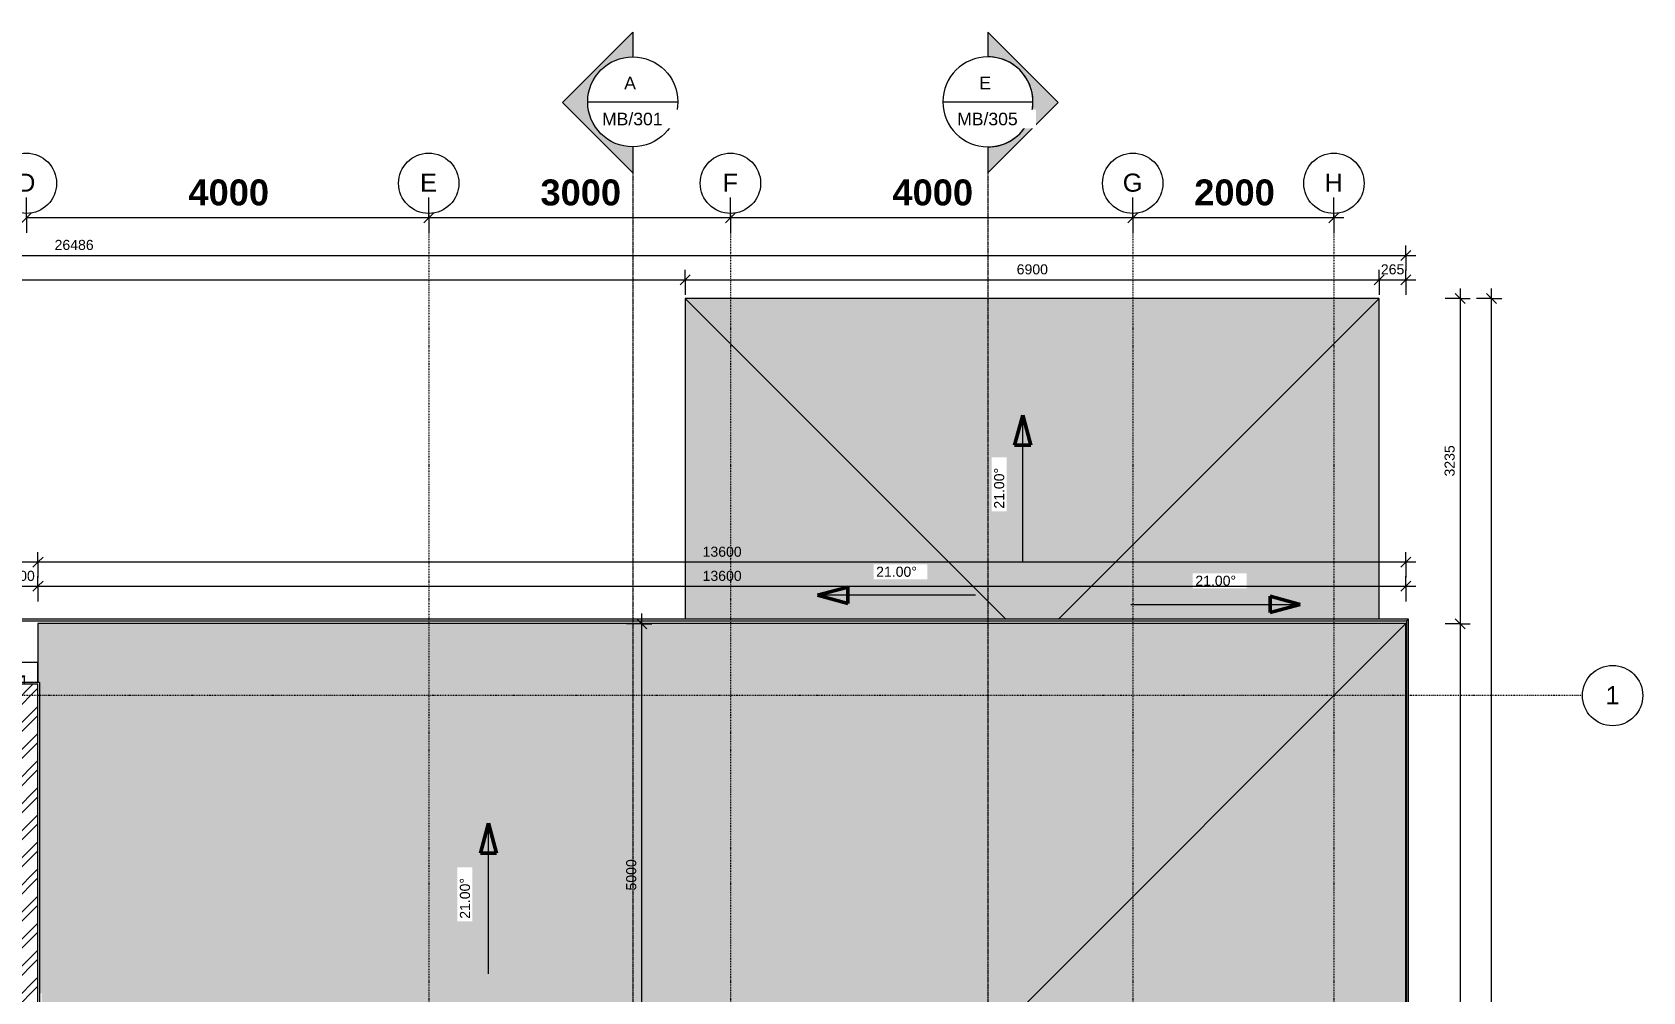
# Model space of a CAD drawing. Header units: millimetres. Extents: x -20313 to 11793, y -15775 to 12805.
# Drawn here: x -4313 to 11700, y 3263 to 12805 of the extents above; entities that cross this region are included whole.
import ezdxf

# ---------------------------------------------------------------- set-up
doc = ezdxf.new("R2010")
doc.units = ezdxf.units.MM
doc.linetypes.add('Dash dot', pattern=[15.875, 6.35, -4.7625, 0, -4.7625])
doc.linetypes.add('TD_Level Line', pattern=[8, 4, -2, 0, -2])
for name, color, linetype, lineweight in [('A-ANNO-DIMS', 211, 'Continuous', 9), ('A-ANNO-DIMS-100', 211, 'Continuous', 9), ('A-DETL-MBND', 5, 'Continuous', 5), ('A-GENM', 13, 'Continuous', 5), ('A-ROOF', 132, 'Continuous', 5), ('A-ROOF-PATT', 132, 'Continuous', 5), ('A-WALL', 113, 'Continuous', 5), ('A-WALL-PATT', 111, 'Continuous', 18), ('G-ANNO-DIMS', 111, 'Continuous', 9), ('G-ANNO-SYMB', 111, 'Continuous', 9), ('I-WALL', 2, 'Continuous', 5), ('Q-CASE', 31, 'Continuous', 5), ('S-GRID', 1, 'Continuous', 9), ('S-GRID-IDEN', 1, 'Continuous', 9)]:
    doc.layers.add(name, color=color, linetype=linetype, lineweight=lineweight)
doc.styles.add('Arial', font='arial.ttf', dxfattribs={"height": 125})
doc.styles.add('Arial_1', font='arial.ttf', dxfattribs={"height": 180})
doc.styles.add('Arial_2', font='arial.ttf', dxfattribs={"height": 100})
doc.styles.add('Arial_B', font='arialbd.ttf', dxfattribs={"height": 257.936508})
doc.dimstyles.new('Arial_1_0', dxfattribs={"dimscale": 304.8, "dimtxt": 102.02594, "dimasz": 0.328084, "dimexe": 0.328084, "dimexo": 0.0625, "dimgap": 0.082021, "dimtad": 1, "dimdec": 0, "dimzin": 0, "dimdsep": 46, "dimtxsty": 'Arial_2', "dimblk1": 'OBLIQUE', "dimblk2": 'OBLIQUE', "dimsah": 1, "dimcen": 0.09, "dimdle": 0.328084, "dimazin": 0, "dimtfac": 1, "dimtdec": 4, "dimtix": 1, "dimtmove": 0, "dimatfit": 3, "dimfxl": 0.492126, "dimfxlon": 1, "dimtvp": 1, "dimtolj": 1, "dimtzin": 0, "dimarcsym": 2})
doc.dimstyles.new('Arial_2_5', dxfattribs={"dimscale": 304.8, "dimtxt": 255.06485, "dimasz": 0.328084, "dimexe": 0.656168, "dimexo": 0.0625, "dimgap": 0.164042, "dimtad": 1, "dimdec": 0, "dimzin": 0, "dimdsep": 46, "dimtxsty": 'Arial_B', "dimblk1": 'OBLIQUE', "dimblk2": 'OBLIQUE', "dimsah": 1, "dimcen": 0.09, "dimdle": 0.328084, "dimazin": 0, "dimtfac": 1, "dimtdec": 4, "dimtix": 1, "dimtmove": 0, "dimatfit": 3, "dimfxl": 0.492126, "dimfxlon": 1, "dimtvp": 1, "dimtolj": 1, "dimtzin": 0, "dimarcsym": 2})

# ---------------------------------------------------------------- blocks, each defined once
blk = doc.blocks.new('PARAPET4 - PARAPET-973503-02_Pent floor')
at = {"layer": 'Q-CASE'}
for p, q in [((6513, 13414), (7254, -9117)), ((7273, -9136), (6532, 13433)), ((6216, 4463), (6215, 4465)), ((7254, -9117), (-9164, -9657)), ((-9183, -9677), (7273, -9136))]:
    blk.add_line(p, q, dxfattribs=at)
blk.add_open_spline([(7254, -9117), (7256, -9119), (7259, -9121), (7262, -9125), (7264, -9127), (7266, -9128), (7267, -9130), (7269, -9131), (7271, -9133), (7273, -9135), (7274, -9136), (7274, -9136), (7273, -9135)], degree=3, knots=[-1, -1, -1, -1, -0.9166667, -0.875, -0.8333333, -0.7916667, -0.7708333, -0.75, -0.6666667, -0.6111111, -0.5555556, -0.4444444, -0.4444444, -0.4444444, -0.4444444], dxfattribs=at)
blk = doc.blocks.new('hood 22 - hood 1-1212818-02_Pent floor')
at = {"layer": 'A-GENM'}
for p, q in [((6326, 6530), (6127, 6524)), ((6385, 4736), (6326, 6530)), ((6195, 6393), (6198, 6393)), ((6195, 6393), (6198, 6393)), ((6195, 6379), (6196, 6364)), ((6197, 6319), (6197, 6304)), ((6198, 6393), (6248, 4864)), ((6198, 6393), (6248, 4864)), ((6199, 6258), (6199, 6243)), ((6162, 5026), (6123, 6226)), ((6240, 5014), (6240, 4999)), ((6242, 4953), (6242, 4938)), ((6244, 4893), (6244, 4878)), ((6248, 4864), (6245, 4864)), ((6248, 4864), (6245, 4864)), ((6186, 4729), (6385, 4736))]:
    blk.add_line(p, q, dxfattribs=at)
at = {"layer": 'A-GENM', "lineweight": 9}
for p, q in [((6195, 6394), (6118, 6391)), ((6118, 6391), (6123, 6226)), ((6187, 6364), (6186, 6379)), ((6186, 6379), (6195, 6379)), ((6196, 6364), (6187, 6364)), ((6188, 6318), (6197, 6319)), ((6189, 6303), (6188, 6318)), ((6197, 6304), (6189, 6303)), ((6191, 6243), (6190, 6258)), ((6190, 6258), (6199, 6258)), ((6195, 6379), (6195, 6394)), ((6197, 6319), (6196, 6364)), ((6199, 6258), (6197, 6304)), ((6123, 6226), (6200, 6228)), ((6199, 6243), (6191, 6243)), ((6200, 6228), (6199, 6243)), ((6239, 5029), (6162, 5026)), ((6162, 5026), (6168, 4860)), ((6231, 5013), (6240, 5014)), ((6232, 4998), (6231, 5013)), ((6240, 4999), (6232, 4998)), ((6240, 5014), (6239, 5029)), ((6242, 4953), (6240, 4999)), ((6168, 4860), (6245, 4863)), ((6234, 4938), (6233, 4953)), ((6233, 4953), (6242, 4953)), ((6242, 4938), (6234, 4938)), ((6236, 4878), (6235, 4893)), ((6235, 4893), (6244, 4893)), ((6244, 4878), (6236, 4878)), ((6244, 4893), (6242, 4938)), ((6245, 4863), (6244, 4878))]:
    blk.add_line(p, q, dxfattribs=at)
blk = doc.blocks.new('Section - _-1243848-02_Pent floor')
at = {"layer": 'G-ANNO-SYMB'}
h = blk.add_hatch(color=256, dxfattribs=at)
edge = h.paths.add_edge_path()
edge.add_line((-12.93, 0), (-5.93, 7))
edge.add_line((-5.93, 7), (1.07, 0))
edge.add_line((1.07, 0), (-1.52, 0))
edge.add_arc((-6, 0), 4.48, 0, 180)
edge.add_line((-10.48, 0), (-12.93, 0))
for p, q in [((-5.93, 7), (-12.93, 0)), ((1.07, 0), (-5.93, 7)), ((-12.93, 0), (-10.48, 0)), ((-1.52, 0), (1.07, 0))]:
    blk.add_line(p, q, dxfattribs=at)
for start, end in [(360, 180), (0, 180), (180, 360)]:
    blk.add_arc((-6, 0), 4.48, start, end, dxfattribs=at)
blk = doc.blocks.new('Grid - _-182767-02_Pent floor')
at = {"layer": 'S-GRID-IDEN'}
blk.add_circle((0, 0), 3, dxfattribs=at)
blk = doc.blocks.new('DIMBLOCK5-02_Pent floor')
at = {"layer": 'A-ANNO-DIMS-100', "transparency": 16777216}
for p, q in [((6629, 10960), (6629, 11160)), ((8629, 10960), (8629, 11160)), ((6629, 10960), (6579, 10910)), ((6629, 10960), (6679, 11010)), ((8729, 10960), (6629, 10960)), ((6629, 10960), (6629, 10810)), ((8629, 10960), (8579, 10910)), ((8629, 10960), (8679, 11010)), ((8629, 10960), (8629, 10810))]:
    blk.add_line(p, q, dxfattribs=at)
at = {"layer": 'A-ANNO-DIMS-100', "color": 0, "transparency": 16777216, "insert": (7240, 11341), "char_height": 257.9, "width": 932.81, "attachment_point": 1, "line_spacing_factor": 0.941778, "style": 'Arial_B'}
blk.add_mtext('2000', dxfattribs=at)
blk = doc.blocks.new('_Oblique')
at = {"color": 0, "linetype": 'ByBlock', "lineweight": -2}
blk.add_line((-0.5, -0.5), (0.5, 0.5), dxfattribs=at)
blk = doc.blocks.new('DIMBLOCK6-02_Pent floor')
at = {"layer": 'A-ANNO-DIMS-100', "transparency": 16777216}
for p, q in [((2629, 10960), (2629, 11160)), ((6629, 10960), (6629, 11160)), ((2629, 10960), (2579, 10910)), ((2629, 10960), (2679, 11010)), ((6629, 10960), (2629, 10960)), ((2629, 10960), (2629, 10810)), ((6629, 10960), (6579, 10910)), ((6629, 10960), (6679, 11010)), ((6629, 10960), (6629, 10810))]:
    blk.add_line(p, q, dxfattribs=at)
at = {"layer": 'A-ANNO-DIMS-100', "color": 0, "transparency": 16777216, "insert": (4240, 11341), "char_height": 257.9, "width": 932.81, "attachment_point": 1, "line_spacing_factor": 0.941778, "style": 'Arial_B'}
blk.add_mtext('4000', dxfattribs=at)
blk = doc.blocks.new('DIMBLOCK7-02_Pent floor')
at = {"layer": 'A-ANNO-DIMS-100', "transparency": 16777216}
for p, q in [((-371, 10960), (-371, 11160)), ((2629, 10960), (2629, 11160)), ((-371, 10960), (-421, 10910)), ((-371, 10960), (-321, 11010)), ((2629, 10960), (-371, 10960)), ((-371, 10960), (-371, 10810)), ((2629, 10960), (2579, 10910)), ((2629, 10960), (2679, 11010)), ((2629, 10960), (2629, 10810))]:
    blk.add_line(p, q, dxfattribs=at)
at = {"layer": 'A-ANNO-DIMS-100', "color": 0, "transparency": 16777216, "insert": (740, 11341), "char_height": 257.9, "width": 932.81, "attachment_point": 1, "line_spacing_factor": 0.941778, "style": 'Arial_B'}
blk.add_mtext('3000', dxfattribs=at)
blk = doc.blocks.new('DIMBLOCK8-02_Pent floor')
at = {"layer": 'A-ANNO-DIMS-100', "transparency": 16777216}
for p, q in [((-4371, 10960), (-4371, 11160)), ((-371, 10960), (-371, 11160)), ((-4371, 10960), (-4421, 10910)), ((-4371, 10960), (-4321, 11010)), ((-371, 10960), (-4371, 10960)), ((-4371, 10960), (-4371, 10810)), ((-371, 10960), (-421, 10910)), ((-371, 10960), (-321, 11010)), ((-371, 10960), (-371, 10810))]:
    blk.add_line(p, q, dxfattribs=at)
at = {"layer": 'A-ANNO-DIMS-100', "color": 0, "transparency": 16777216, "insert": (-2760, 11341), "char_height": 257.9, "width": 932.81, "attachment_point": 1, "line_spacing_factor": 0.941778, "style": 'Arial_B'}
blk.add_mtext('4000', dxfattribs=at)
blk = doc.blocks.new('DIMBLOCK78-02_Pent floor')
at = {"layer": 'A-ANNO-DIMS-100', "transparency": 16777216}
for p, q in [((1747, 6923), (1597, 6923)), ((1747, 6923), (1697, 6973)), ((1747, 1923), (1747, 7023)), ((1747, 6923), (1797, 6873)), ((1747, 6923), (1847, 6923)), ((1747, 1923), (1597, 1923)), ((1747, 1923), (1697, 1973)), ((1747, 1923), (1797, 1873)), ((1747, 1923), (1847, 1923))]:
    blk.add_line(p, q, dxfattribs=at)
at = {"layer": 'A-ANNO-DIMS-100', "color": 0, "transparency": 16777216, "insert": (1592, 4270), "char_height": 100, "width": 369.18, "attachment_point": 1, "rotation": 90, "line_spacing_factor": 0.941778, "style": 'Arial_2'}
blk.add_mtext('5000', dxfattribs=at)
blk = doc.blocks.new('DIMBLOCK105-02_Pent floor')
at = {"layer": 'A-ANNO-DIMS-100', "transparency": 16777216}
for p, q in [((-17242, 10585), (9444, 10585)), ((-17142, 10585), (-17192, 10535)), ((-17142, 10585), (-17142, 10685)), ((-17142, 10585), (-17092, 10635)), ((-17142, 10585), (-17142, 10435)), ((9344, 10585), (9294, 10535)), ((9344, 10585), (9344, 10685)), ((9344, 10585), (9394, 10635)), ((9344, 10585), (9344, 10435))]:
    blk.add_line(p, q, dxfattribs=at)
at = {"layer": 'A-ANNO-DIMS-100', "color": 0, "transparency": 16777216, "insert": (-4091, 10740), "char_height": 100, "width": 461.47, "attachment_point": 1, "line_spacing_factor": 0.941778, "style": 'Arial_2'}
blk.add_mtext('26486', dxfattribs=at)
blk = doc.blocks.new('DIMBLOCK128-02_Pent floor')
at = {"layer": 'A-ANNO-DIMS-100', "transparency": 16777216}
for p, q in [((-4556, 7295), (-4556, 7395)), ((-4256, 7295), (-4256, 7395)), ((-4556, 7295), (-4606, 7245)), ((-4556, 7295), (-4506, 7345)), ((-4556, 7295), (-4256, 7295)), ((-4556, 7295), (-4556, 7145)), ((-4256, 7295), (-4306, 7245)), ((-4256, 7295), (-4206, 7345)), ((-4256, 7295), (-4256, 7145))]:
    blk.add_line(p, q, dxfattribs=at)
at = {"layer": 'A-ANNO-DIMS-100', "color": 0, "transparency": 16777216, "insert": (-4521, 7449), "char_height": 100, "width": 276.88, "attachment_point": 1, "line_spacing_factor": 0.941778, "style": 'Arial_2'}
blk.add_mtext('300', dxfattribs=at)
blk = doc.blocks.new('DIMBLOCK129-02_Pent floor')
at = {"layer": 'A-ANNO-DIMS-100', "transparency": 16777216}
for p, q in [((-4256, 7295), (-4256, 7395)), ((9344, 7295), (9344, 7395)), ((-4256, 7295), (-4306, 7245)), ((-4256, 7295), (-4206, 7345)), ((-4256, 7295), (9444, 7295)), ((-4256, 7295), (-4256, 7145)), ((9344, 7295), (9294, 7245)), ((9344, 7295), (9394, 7345)), ((9344, 7295), (9344, 7145))]:
    blk.add_line(p, q, dxfattribs=at)
at = {"layer": 'A-ANNO-DIMS-100', "color": 0, "transparency": 16777216, "insert": (2352, 7449), "char_height": 100, "width": 461.47, "attachment_point": 1, "line_spacing_factor": 0.941778, "style": 'Arial_2'}
blk.add_mtext('13600', dxfattribs=at)
blk = doc.blocks.new('DIMBLOCK130-02_Pent floor')
at = {"layer": 'A-ANNO-DIMS-100', "transparency": 16777216}
for p, q in [((-4256, 7534), (-4306, 7484)), ((-4256, 7534), (-4256, 7634)), ((-4256, 7534), (-4206, 7584)), ((9444, 7534), (-4256, 7534)), ((-4256, 7534), (-4256, 7384)), ((9344, 7534), (9294, 7484)), ((9344, 7534), (9344, 7634)), ((9344, 7534), (9394, 7584)), ((9344, 7534), (9344, 7384))]:
    blk.add_line(p, q, dxfattribs=at)
at = {"layer": 'A-ANNO-DIMS-100', "color": 0, "transparency": 16777216, "insert": (2352, 7689), "char_height": 100, "width": 461.47, "attachment_point": 1, "line_spacing_factor": 0.941778, "style": 'Arial_2'}
blk.add_mtext('13600', dxfattribs=at)
blk = doc.blocks.new('DIMBLOCK131-02_Pent floor')
at = {"layer": 'A-ANNO-DIMS-100', "transparency": 16777216}
for p, q in [((-12586, 7534), (-12636, 7484)), ((-12586, 7534), (-12586, 7634)), ((-12586, 7534), (-12536, 7584)), ((-4256, 7534), (-12586, 7534)), ((-12586, 7534), (-12586, 7384)), ((-4256, 7534), (-4306, 7484)), ((-4256, 7534), (-4256, 7634)), ((-4256, 7534), (-4206, 7584)), ((-4256, 7534), (-4256, 7384))]:
    blk.add_line(p, q, dxfattribs=at)
at = {"layer": 'A-ANNO-DIMS-100', "color": 0, "transparency": 16777216, "insert": (-8575, 7689), "char_height": 100, "width": 369.18, "attachment_point": 1, "line_spacing_factor": 0.941778, "style": 'Arial_2'}
blk.add_mtext('8330', dxfattribs=at)
blk = doc.blocks.new('DIMBLOCK133-02_Pent floor')
at = {"layer": 'A-ANNO-DIMS-100', "transparency": 16777216}
for p, q in [((-17142, 10342), (-17142, 10442)), ((2179, 10342), (2179, 10442)), ((-17242, 10342), (2179, 10342)), ((-17142, 10342), (-17192, 10292)), ((-17142, 10342), (-17092, 10392)), ((-17142, 10342), (-17142, 10192)), ((2179, 10342), (2129, 10292)), ((2179, 10342), (2229, 10392)), ((2179, 10342), (2179, 10192))]:
    blk.add_line(p, q, dxfattribs=at)
at = {"layer": 'A-ANNO-DIMS-100', "color": 0, "transparency": 16777216, "insert": (-7674, 10497), "char_height": 100, "width": 461.47, "attachment_point": 1, "line_spacing_factor": 0.941778, "style": 'Arial_2'}
blk.add_mtext('19321', dxfattribs=at)
blk = doc.blocks.new('DIMBLOCK134-02_Pent floor')
at = {"layer": 'A-ANNO-DIMS-100', "transparency": 16777216}
for p, q in [((2179, 10342), (2179, 10442)), ((9079, 10342), (9079, 10442)), ((2179, 10342), (2129, 10292)), ((2179, 10342), (2229, 10392)), ((2179, 10342), (9079, 10342)), ((2179, 10342), (2179, 10192)), ((9079, 10342), (9029, 10292)), ((9079, 10342), (9129, 10392)), ((9079, 10342), (9079, 10192))]:
    blk.add_line(p, q, dxfattribs=at)
at = {"layer": 'A-ANNO-DIMS-100', "color": 0, "transparency": 16777216, "insert": (5475, 10497), "char_height": 100, "width": 369.18, "attachment_point": 1, "line_spacing_factor": 0.941778, "style": 'Arial_2'}
blk.add_mtext('6900', dxfattribs=at)
blk = doc.blocks.new('DIMBLOCK135-02_Pent floor')
at = {"layer": 'A-ANNO-DIMS-100', "transparency": 16777216}
for p, q in [((9079, 10342), (9079, 10442)), ((9344, 10342), (9344, 10442)), ((9079, 10342), (9029, 10292)), ((9079, 10342), (9129, 10392)), ((9079, 10342), (9444, 10342)), ((9079, 10342), (9079, 10192)), ((9344, 10342), (9294, 10292)), ((9344, 10342), (9394, 10392)), ((9344, 10342), (9344, 10192))]:
    blk.add_line(p, q, dxfattribs=at)
at = {"layer": 'A-ANNO-DIMS-100', "color": 0, "transparency": 16777216, "insert": (9096, 10497), "char_height": 100, "width": 276.88, "attachment_point": 1, "line_spacing_factor": 0.941778, "style": 'Arial_2'}
blk.add_mtext('265', dxfattribs=at)
blk = doc.blocks.new('DIMBLOCK153-02_Pent floor')
at = {"layer": 'A-ANNO-DIMS-100', "transparency": 16777216}
for p, q in [((9884, 10258), (9884, 6923)), ((9884, 10158), (9734, 10158)), ((9884, 10158), (9834, 10208)), ((9884, 10158), (9934, 10108)), ((9884, 10158), (9984, 10158)), ((9884, 6923), (9734, 6923)), ((9884, 6923), (9834, 6973)), ((9884, 6923), (9934, 6873)), ((9884, 6923), (9984, 6923))]:
    blk.add_line(p, q, dxfattribs=at)
at = {"layer": 'A-ANNO-DIMS-100', "color": 0, "transparency": 16777216, "insert": (9729, 8387), "char_height": 100, "width": 369.18, "attachment_point": 1, "rotation": 90, "line_spacing_factor": 0.941778, "style": 'Arial_2'}
blk.add_mtext('3235', dxfattribs=at)
blk = doc.blocks.new('DIMBLOCK154-02_Pent floor')
at = {"layer": 'A-ANNO-DIMS-100', "transparency": 16777216}
for p, q in [((9884, 6923), (9734, 6923)), ((9884, 6923), (9834, 6973)), ((9884, 6923), (9884, -9507)), ((9884, 6923), (9934, 6873)), ((9884, 6923), (9984, 6923)), ((9884, -9507), (9734, -9507)), ((9884, -9507), (9834, -9457)), ((9884, -9507), (9934, -9557)), ((9884, -9507), (9984, -9507))]:
    blk.add_line(p, q, dxfattribs=at)
at = {"layer": 'A-ANNO-DIMS-100', "color": 0, "transparency": 16777216, "insert": (9729, -1484), "char_height": 100, "width": 461.47, "attachment_point": 1, "rotation": 90, "line_spacing_factor": 0.941778, "style": 'Arial_2'}
blk.add_mtext('16430', dxfattribs=at)
blk = doc.blocks.new('DIMBLOCK156-02_Pent floor')
at = {"layer": 'A-ANNO-DIMS-100', "transparency": 16777216}
for p, q in [((10197, -13607), (10197, 10258)), ((10197, 10158), (10047, 10158)), ((10197, 10158), (10147, 10208)), ((10197, 10158), (10247, 10108)), ((10197, 10158), (10297, 10158)), ((10197, -13507), (10047, -13507)), ((10197, -13507), (10147, -13457)), ((10197, -13507), (10247, -13557)), ((10197, -13507), (10297, -13507))]:
    blk.add_line(p, q, dxfattribs=at)
at = {"layer": 'A-ANNO-DIMS-100', "color": 0, "transparency": 16777216, "insert": (10042, -1866), "char_height": 100, "width": 461.47, "attachment_point": 1, "rotation": 90, "line_spacing_factor": 0.941778, "style": 'Arial_2'}
blk.add_mtext('23665', dxfattribs=at)

msp = doc.modelspace()

# ---------------------------------------------------------------- hatches: boundary and pattern name
at = {"layer": 'A-DETL-MBND'}
h = msp.add_hatch(dxfattribs=at)
h.set_pattern_fill('FP_12', color=256, style=0, pattern_type=2)
h.set_pattern_definition([(185.321, (604.74, -116.84), (1422.777465, 126.991261), [109.552, -2629.24]), (90, (495.66, -127), (-118.565, 127), [10.16, -116.84]), (270, (486.18, 0), (118.565, -127), [35.56, -91.44]), (0, (486.18, -35.56), (118.565, 127), [11.856, -106.708]), (180, (498.03, -116.84), (-118.565, -127), [11.856, -106.708]), (270, (486.18, -116.84), (118.565, -127), [10.16, -116.84]), (270, (495.66, 0), (118.565, -127), [25.4, -101.6]), (354.679, (495.66, -25.4), (1422.777465, -126.991261), [109.552, -2629.24]), (320.782, (501.589, -25.4), (-2015.6072356, 1650.990985), [32.138, -3181.648]), (287.286, (526.487, -45.72), (118.566, -253.99939), [31.922, -367.1]), (252.714, (535.973, -76.2), (118.566, 253.99939), [31.922, -367.1]), (219.218, (526.487, -106.68), (-2015.6072356, -1650.990985), [32.138, -3181.648]), (288.981, (518.188, -52.07), (-474.2663295, 1396.997354), [25.517, -2526.225]), (251.019, (526.487, -76.2), (-474.2663295, -1396.997354), [25.517, -2526.225]), (219.321, (518.188, -100.33), (-1541.347746, -1269.9923843), [26.055, -2579.41]), (320.679, (498.032, -35.56), (-1541.347746, 1269.9923843), [26.055, -2579.41])])
h.paths.add_polyline_path([(4042.7, 6969.1), (5368.4, 6969.1), (2179, 10158.5), (2179, 6969.1), (3618.5, 6969.1)])
h = msp.add_hatch(dxfattribs=at)
h.set_pattern_fill('FP_13', color=256, style=0, pattern_type=2)
h.set_pattern_definition([(95.321, (-116.84, 979.734), (126.991261, -1422.7774649), [109.552, -2629.24]), (0, (-127, 1088.81), (127, 118.565), [10.16, -116.84]), (180, (0, 1098.3), (-127, -118.565), [35.56, -91.44]), (270, (-35.56, 1098.3), (127, -118.565), [11.856, -106.708]), (90, (-116.84, 1086.44), (-127, 118.565), [11.856, -106.708]), (180, (-116.84, 1098.3), (-127, -118.565), [10.16, -116.84]), (180, (0, 1088.81), (-127, -118.565), [25.4, -101.6]), (264.679, (-25.4, 1088.814), (-126.991261, -1422.777465), [109.552, -2629.24]), (230.782, (-25.4, 1082.886), (1650.990985, 2015.6072356), [32.138, -3181.648]), (197.286, (-45.72, 1057.987), (-253.99939, -118.566), [31.922, -367.1]), (162.714, (-76.2, 1048.502), (253.99939, -118.566), [31.922, -367.1]), (129.218, (-106.68, 1057.987), (-1650.990985, 2015.6072356), [32.138, -3181.648]), (198.981, (-52.07, 1066.287), (1396.9973541, 474.2663295), [25.517, -2526.225]), (161.019, (-76.2, 1057.987), (-1396.9973541, 474.2663295), [25.517, -2526.225]), (129.321, (-100.33, 1066.287), (-1269.9923843, 1541.3477461), [26.055, -2579.41]), (230.679, (-35.56, 1086.443), (1269.9923843, 1541.3477461), [26.055, -2579.41])])
h.paths.add_polyline_path([(5368.4, 6969.1), (5889.7, 6969.1), (9079, 10158.5), (2179, 10158.5), (5315.4, 7022.1)])
h = msp.add_hatch(dxfattribs=at)
h.set_pattern_fill('FP_14', color=256, style=0, pattern_type=2)
h.set_pattern_definition([(5.321, (841.104, 116.84), (-1422.7774649, -126.991261), [109.552, -2629.24]), (270, (950.18, 127), (118.565, -127), [10.16, -116.84]), (90, (959.67, 0), (-118.565, 127), [35.56, -91.44]), (180, (959.67, 35.56), (-118.565, -127), [11.856, -106.708]), (0, (947.81, 116.84), (118.565, 127), [11.856, -106.708]), (90, (959.67, 116.84), (-118.565, 127), [10.16, -116.84]), (90, (950.18, 0), (-118.565, 127), [25.4, -101.6]), (174.679, (950.184, 25.4), (-1422.7774649, 126.991261), [109.552, -2629.24]), (140.782, (944.255, 25.4), (2015.6072356, -1650.990985), [32.138, -3181.648]), (107.286, (919.357, 45.72), (-118.566, 253.99939), [31.922, -367.1]), (72.714, (909.87, 76.2), (-118.566, -253.99939), [31.922, -367.1]), (39.218, (919.357, 106.68), (2015.6072356, 1650.990985), [32.138, -3181.648]), (108.981, (927.656, 52.07), (474.2663295, -1396.9973541), [25.517, -2526.225]), (71.019, (919.357, 76.2), (474.2663295, 1396.9973541), [25.517, -2526.225]), (39.321, (927.656, 100.33), (1541.3477461, 1269.9923843), [26.055, -2579.41]), (140.679, (947.812, 35.56), (1541.3477461, -1269.9923843), [26.055, -2579.41])])
h.paths.add_polyline_path([(9079, 6969.1), (9079, 10158.5), (5889.7, 6969.1), (8709, 6969.1)])
at = {"layer": 'A-ROOF-PATT'}
h = msp.add_hatch(dxfattribs=at)
h.set_pattern_fill('FP_4', color=256, style=0, pattern_type=2)
h.set_pattern_definition([(95.321, (-116.84, 900.638), (126.991261, -1422.777465), [109.552, -2629.24]), (0, (-127, 1009.72), (127, 118.565), [10.16, -116.84]), (180, (0, 1019.2), (-127, -118.565), [35.56, -91.44]), (270, (-35.56, 1019.2), (127, -118.565), [11.856, -106.708]), (90, (-116.84, 1007.35), (-127, 118.565), [11.856, -106.708]), (180, (-116.84, 1019.2), (-127, -118.565), [10.16, -116.84]), (180, (0, 1009.72), (-127, -118.565), [25.4, -101.6]), (264.679, (-25.4, 1009.718), (-126.991261, -1422.777465), [109.552, -2629.24]), (230.782, (-25.4, 1003.79), (1650.990985, 2015.6072356), [32.138, -3181.648]), (197.286, (-45.72, 978.89), (-253.99939, -118.566), [31.922, -367.1]), (162.714, (-76.2, 969.406), (253.99939, -118.566), [31.922, -367.1]), (129.218, (-106.68, 978.891), (-1650.990985, 2015.6072356), [32.138, -3181.648]), (198.981, (-52.07, 987.19), (1396.997354, 474.2663295), [25.517, -2526.225]), (161.019, (-76.2, 978.891), (-1396.997354, 474.2663295), [25.517, -2526.225]), (129.321, (-100.33, 987.19), (-1269.9923843, 1541.347746), [26.055, -2579.41]), (230.679, (-35.56, 1007.346), (1269.9923843, 1541.347746), [26.055, -2579.41])])
h.paths.add_polyline_path([(2781.7, 361.1), (9344, 6923.5), (-4256, 6923.5), (-4256, 6338.5), (-4241, 6338.5), (-4241, 3246.9), (-4218.3, 3246.9), (-4218.3, 1950), (2781.7, 1950), (2781.7, 1171.2)])
h = msp.add_hatch(dxfattribs=at)
h.set_pattern_fill('FP_5', color=256, style=0, pattern_type=2)
h.set_pattern_definition([(5.321, (1211.504, 116.84), (-1422.777465, -126.991261), [109.552, -2629.24]), (270, (1320.58, 127), (118.565, -127), [10.16, -116.84]), (90, (1330.07, 0), (-118.565, 127), [35.56, -91.44]), (180, (1330.07, 35.56), (-118.565, -127), [11.856, -106.708]), (0, (1318.21, 116.84), (118.565, 127), [11.856, -106.708]), (90, (1330.07, 116.84), (-118.565, 127), [10.16, -116.84]), (90, (1320.58, 0), (-118.565, 127), [25.4, -101.6]), (174.679, (1320.584, 25.4), (-1422.777465, 126.991261), [109.552, -2629.24]), (140.782, (1314.656, 25.4), (2015.6072356, -1650.990985), [32.138, -3181.648]), (107.286, (1289.757, 45.72), (-118.566, 253.99939), [31.922, -367.1]), (72.714, (1280.272, 76.2), (-118.566, -253.99939), [31.922, -367.1]), (39.218, (1289.757, 106.68), (2015.6072356, 1650.990985), [32.138, -3181.648]), (108.981, (1298.057, 52.07), (474.2663295, -1396.9973541), [25.517, -2526.225]), (71.019, (1289.757, 76.2), (474.2663295, 1396.9973541), [25.517, -2526.225]), (39.321, (1298.057, 100.33), (1541.347746, 1269.9923843), [26.055, -2579.41]), (140.679, (1318.213, 35.56), (1541.347746, -1269.9923843), [26.055, -2579.41])])
h.paths.add_polyline_path([(9344, -9506.5), (9344, 6923.5), (2781.7, 361.1), (2781.7, -2944.2), (9218.6, -9381.1)])
at = {"layer": 'A-WALL-PATT', "lineweight": 5}
h = msp.add_hatch(dxfattribs=at)
h.set_pattern_fill('FP_1', color=256, style=0, pattern_type=2)
h.set_pattern_definition([(45, (-8404.18, -5860.1), (-134.7038, 134.7038), []), (45, (-8314.37, -5860.1), (-134.7038, 134.7038), [])])
h.paths.add_polyline_path([(-4256, -911.5), (-4256, 6323.5), (-4486, 6323.5), (-4486, -911.5), (-4371, -911.5)])
at = {"layer": 'G-ANNO-DIMS', "lineweight": 50}
for points in [[(5535.1, 8998.3), (5454.7, 8698.3), (5615.5, 8698.3)], [(3495.4, 7205.4), (3795.4, 7125), (3795.4, 7285.7)], [(8295, 7115.7), (7995, 7196.1), (7995, 7035.3)], [(223.4, 4940.9), (143, 4640.9), (303.8, 4640.9)]]:
    msp.add_hatch(color=256, dxfattribs=at).paths.add_polyline_path(points)

# ---------------------------------------------------------------- linework, layer by layer
at = {"layer": 'A-DETL-MBND'}
for p, q in [((2179, 10158.5), (2179, 6969.1)), ((9079, 10158.5), (2179, 10158.5)), ((5368.4, 6969.1), (2179, 10158.5)), ((5889.7, 6969.1), (9079, 10158.5)), ((9079, 6969.1), (9079, 10158.5))]:
    msp.add_line(p, q, dxfattribs=at)
at = {"layer": 'A-ROOF'}
for p, q in [((9344, 6923.5), (-4256, 6923.5)), ((-4256, 6923.5), (-4256, 6338.5)), ((2781.7, 361.1), (9344, 6923.5)), ((9344, -9506.5), (9344, 6923.5))]:
    msp.add_line(p, q, dxfattribs=at)
at = {"layer": 'A-WALL', "lineweight": 18}
for p in [(-4541, 6323.5), (-4256, 1923.5)]:
    msp.add_line(p, (-4256, 6323.5), dxfattribs=at)
at = {"layer": 'G-ANNO-DIMS', "lineweight": 50}
for p, q in [((5535.1, 8998.3), (5454.7, 8698.3)), ((5615.5, 8698.3), (5535.1, 8998.3)), ((5454.7, 8698.3), (5615.5, 8698.3)), ((3795.4, 7285.7), (3495.4, 7205.4)), ((3795.4, 7125), (3795.4, 7285.7)), ((3495.4, 7205.4), (3795.4, 7125)), ((8295, 7115.7), (7995, 7196.1)), ((7995, 7196.1), (7995, 7035.3)), ((7995, 7035.3), (8295, 7115.7)), ((223.4, 4940.9), (143, 4640.9)), ((303.8, 4640.9), (223.4, 4940.9)), ((143, 4640.9), (303.8, 4640.9))]:
    msp.add_line(p, q, dxfattribs=at)
at = {"layer": 'G-ANNO-DIMS'}
for p, q in [((5535.1, 7540), (5535.1, 8998.3)), ((5064.1, 7205.4), (3495.4, 7205.4)), ((6610.9, 7115.7), (8295, 7115.7)), ((223.4, 3440.9), (223.4, 4940.9))]:
    msp.add_line(p, q, dxfattribs=at)
at = {"layer": 'G-ANNO-SYMB'}
for p, q in [((1209.8, 12112.7), (2105.8, 12112.7)), ((4740.5, 12112.7), (5636.5, 12112.7))]:
    msp.add_line(p, q, dxfattribs=at)
at = {"layer": 'G-ANNO-SYMB', "linetype": 'TD_Level Line', "lineweight": 18}
msp.add_line((1657.8, 11512.7), (1657.8, -14482.8), dxfattribs=at)
at = {"layer": 'I-WALL', "lineweight": 18}
for q in [(-4556, 6338.5), (-4241, 1938.5)]:
    msp.add_line((-4241, 6338.5), q, dxfattribs=at)
at = {"layer": 'S-GRID', "linetype": 'Dash dot', "lineweight": 18}
for p, q in [((-371, 11002.5), (-371, 8502.5)), ((2629, 11002.5), (2629, 8502.5)), ((6629, 11002.5), (6629, 8502.5)), ((8629, 11002.5), (8629, 8502.5)), ((-371, 8502.5), (-371, -11866.6)), ((2629, 8502.5), (2629, -11866.6)), ((6629, 8502.5), (6629, -11866.6)), ((8629, 8502.5), (8629, -11866.6)), ((8600, 6208.5), (-16174.4, 6208.5)), ((11100, 6208.5), (8600, 6208.5))]:
    msp.add_line(p, q, dxfattribs=at)

# ---------------------------------------------------------------- block references
at = {"layer": 'A-GENM', "rotation": 88.11700695989701}
msp.add_blockref('hood 22 - hood 1-1212818-02_Pent floor', (265, 0), dxfattribs=at)
at = {"layer": 'G-ANNO-SYMB', "extrusion": (0, 0, -1), "xscale": 99.99999999999994, "yscale": 99.99999999999994, "zscale": 99.99999999999994, "rotation": 270.0000000000003}
msp.add_blockref('Section - _-1243848-02_Pent floor', (-1657.8, 11512.7), dxfattribs=at)
at = {"layer": 'G-ANNO-SYMB', "xscale": 99.99999999999994, "yscale": 99.99999999999994, "zscale": 99.99999999999994, "rotation": 269.9999999999995}
msp.add_blockref('Section - _-1243848-02_Pent floor', (5188.5, 11512.7), dxfattribs=at)
at = {"layer": 'Q-CASE', "rotation": 88.11700695989701}
msp.add_blockref('PARAPET4 - PARAPET-973503-02_Pent floor', (0, 0), dxfattribs=at)
at = {"layer": 'S-GRID-IDEN'}
for p, xscale, yscale, zscale, rotation in [((-4371, 11302.5), 99.99999999999994, 99.99999999999994, 99.99999999999994, 180), ((-371, 11302.5), 99.99999999999994, 99.99999999999994, 99.99999999999994, 180), ((2629, 11302.5), 99.99999999999994, 99.99999999999994, 99.99999999999994, 180), ((6629, 11302.5), 99.99999999999993, 99.99999999999993, 99.99999999999993, 180), ((8629, 11302.5), 99.99999999999993, 99.99999999999993, 99.99999999999993, 180), ((11400, 6208.5), 99.99999999999994, 99.99999999999994, 99.99999999999994, 90)]:
    msp.add_blockref('Grid - _-182767-02_Pent floor', p, dxfattribs=dict(at, xscale=xscale, yscale=yscale, zscale=zscale, rotation=rotation))

# ---------------------------------------------------------------- dimensions: what is measured, and where the dimension line sits
at = {"layer": 'A-ANNO-DIMS'}
for base, p1, p2, angle, override, picture, middle in [((9344, 10584.9), (-17142.4, 10434.9), (9344, 10434.9), 0, {"dimpost": '<>', "dimfxl": 26486.439844}, 'DIMBLOCK105-02_Pent floor', (-3899.2, 10661)), ((2179, 10342.5), (-17142.4, 10192.5), (2179, 10192.5), 0, {"dimpost": '<>', "dimfxl": 19321.439844}, 'DIMBLOCK133-02_Pent floor', (-7481.7, 10418.5)), ((9079, 10342.5), (2179, 10192.5), (9079, 10192.5), 0, {"dimpost": '<>', "dimfxl": 6900}, 'DIMBLOCK134-02_Pent floor', (5629, 10418.5)), ((9344, 10342.5), (9079, 10192.5), (9344, 10192.5), 0, {"dimpost": '<>', "dimfxl": 265}, 'DIMBLOCK135-02_Pent floor', (9211.5, 10418.5)), ((9884, 6923.5), (9734, 10158.5), (9734, 6923.5), 90, {"dimpost": '<>', "dimfxl": 3235}, 'DIMBLOCK153-02_Pent floor', (9807.9, 8541)), ((10196.9, 10158.5), (10046.9, -13506.5), (10046.9, 10158.5), 90, {"dimpost": '<>', "dimfxl": 23665}, 'DIMBLOCK156-02_Pent floor', (10120.8, -1674)), ((-12586, 7533.9), (-4256, 7383.9), (-12586, 7383.9), 0, {"dimpost": '<>', "dimfxl": 8330}, 'DIMBLOCK131-02_Pent floor', (-8421, 7610)), ((1746.6, 6923.5), (1596.6, 1923.5), (1596.6, 6923.5), 90, {"dimpost": '<>', "dimfxl": 5000}, 'DIMBLOCK78-02_Pent floor', (1670.6, 4423.5)), ((9884, -9506.5), (9734, 6923.5), (9734, -9506.5), 90, {"dimpost": '<>', "dimfxl": 16430}, 'DIMBLOCK154-02_Pent floor', (9807.9, -1291.5))]:
    dim = msp.add_linear_dim(base=base, p1=p1, p2=p2, angle=angle, dimstyle='Arial_1_0', override=override, dxfattribs=at)
    dim.commit()
    dim.dimension.update_dxf_attribs({"geometry": picture, "text_midpoint": middle})
dim = msp.add_linear_dim(base=(-4256, 7294.6), p1=(-4556, 7144.6), p2=(-4256, 7144.6), dimstyle='Arial_1_0', override={"dimpost": '<>', "dimfxl": 300}, dxfattribs=at)
dim.commit()
dim.dimension.update_dxf_attribs({"geometry": 'DIMBLOCK128-02_Pent floor', "text_midpoint": (-4406, 7370.7)})

# ---------------------------------------------------------------- next in the draw order: texts
at = {"layer": 'G-ANNO-DIMS', "char_height": 100, "width": 484.823, "attachment_point": 1, "rotation": 90, "line_spacing_factor": 0.941778, "style": 'Arial_2', "bg_fill": 3, "box_fill_scale": 1.25, "bg_fill_color": 256, "bg_fill_true_color": 13158600, "bg_fill_transparency": 0}
for insert in [(5250.6, 8067.1), (-61.1, 3988.9)]:
    msp.add_mtext('21.00°', dxfattribs=dict(at, insert=insert))
at = {"layer": 'G-ANNO-DIMS', "char_height": 100, "width": 484.823, "attachment_point": 1, "line_spacing_factor": 0.941778, "style": 'Arial_2', "bg_fill": 3, "box_fill_scale": 1.25, "bg_fill_color": 256, "bg_fill_true_color": 13158600, "bg_fill_transparency": 0}
for insert in [(4077.7, 7489.9), (7251, 7400.2)]:
    msp.add_mtext('21.00°', dxfattribs=dict(at, insert=insert))
at = {"layer": 'G-ANNO-SYMB', "char_height": 125, "attachment_point": 1, "style": 'Arial', "bg_fill": 3, "box_fill_scale": 1.25, "bg_fill_color": 256, "bg_fill_true_color": 13158600, "bg_fill_transparency": 0}
for s, insert, width in [('A', (1572.7, 12362.8), 144.304), ('E', (5103.4, 12362.8), 144.304), ('MB/301', (1352.4, 12004.6), 753.586), ('MB/305', (4883.1, 12004.6), 753.586)]:
    msp.add_mtext(s, dxfattribs=dict(at, insert=insert, width=width))
at = {"layer": 'S-GRID-IDEN', "char_height": 180, "attachment_point": 1, "style": 'Arial_1', "bg_fill": 3, "box_fill_scale": 1.25, "bg_fill_color": 256, "bg_fill_true_color": 13158600, "bg_fill_transparency": 0}
for s, insert, width in [('D', (-4463.4, 11399.2), 216.456), ('E', (-456.9, 11399.2), 200.422), ('F', (2549.6, 11399.2), 184.388), ('G', (6529.6, 11399.2), 232.489), ('H', (8536.6, 11399.2), 216.456), ('1', (11329.6, 6302.5), 168.354)]:
    msp.add_mtext(s, dxfattribs=dict(at, insert=insert, width=width))

# ---------------------------------------------------------------- next in the draw order: linework, layer by layer
at = {"layer": 'G-ANNO-SYMB', "linetype": 'TD_Level Line', "lineweight": 18}
msp.add_line((5188.5, 11512.7), (5188.5, -14482.8), dxfattribs=at)

# ---------------------------------------------------------------- next in the draw order: dimensions: what is measured, and where the dimension line sits
at = {"layer": 'A-ANNO-DIMS'}
for base, p1, p2, dimstyle, override, picture, middle in [((-4371, 10959.7), (-371, 10809.7), (-4371, 10809.7), 'Arial_2_5', {"dimpost": '<>', "dimfxl": 4000}, 'DIMBLOCK8-02_Pent floor', (-2371, 11141.4)), ((-371, 10959.7), (2629, 10809.7), (-371, 10809.7), 'Arial_2_5', {"dimpost": '<>', "dimfxl": 3000}, 'DIMBLOCK7-02_Pent floor', (1129, 11141.4)), ((2629, 10959.7), (6629, 10809.7), (2629, 10809.7), 'Arial_2_5', {"dimpost": '<>', "dimfxl": 4000}, 'DIMBLOCK6-02_Pent floor', (4629, 11141.4)), ((6629, 10959.7), (8629, 10809.7), (6629, 10809.7), 'Arial_2_5', {"dimpost": '<>', "dimfxl": 2000}, 'DIMBLOCK5-02_Pent floor', (7629, 11141.4)), ((9344, 7294.6), (-4256, 7144.6), (9344, 7144.6), 'Arial_1_0', {"dimpost": '<>', "dimfxl": 13600}, 'DIMBLOCK129-02_Pent floor', (2544, 7370.7))]:
    dim = msp.add_linear_dim(base=base, p1=p1, p2=p2, dimstyle=dimstyle, override=override, dxfattribs=at)
    dim.commit()
    dim.dimension.update_dxf_attribs({"geometry": picture, "text_midpoint": middle})
dim = msp.add_linear_dim(base=(-4256, 7533.9), p1=(9344, 7383.9), p2=(-4256, 7383.9), angle=0, dimstyle='Arial_1_0', override={"dimpost": '<>', "dimfxl": 13600}, dxfattribs=at)
dim.commit()
dim.dimension.update_dxf_attribs({"geometry": 'DIMBLOCK130-02_Pent floor', "text_midpoint": (2544, 7610)})

doc.saveas('drawing.dxf')
